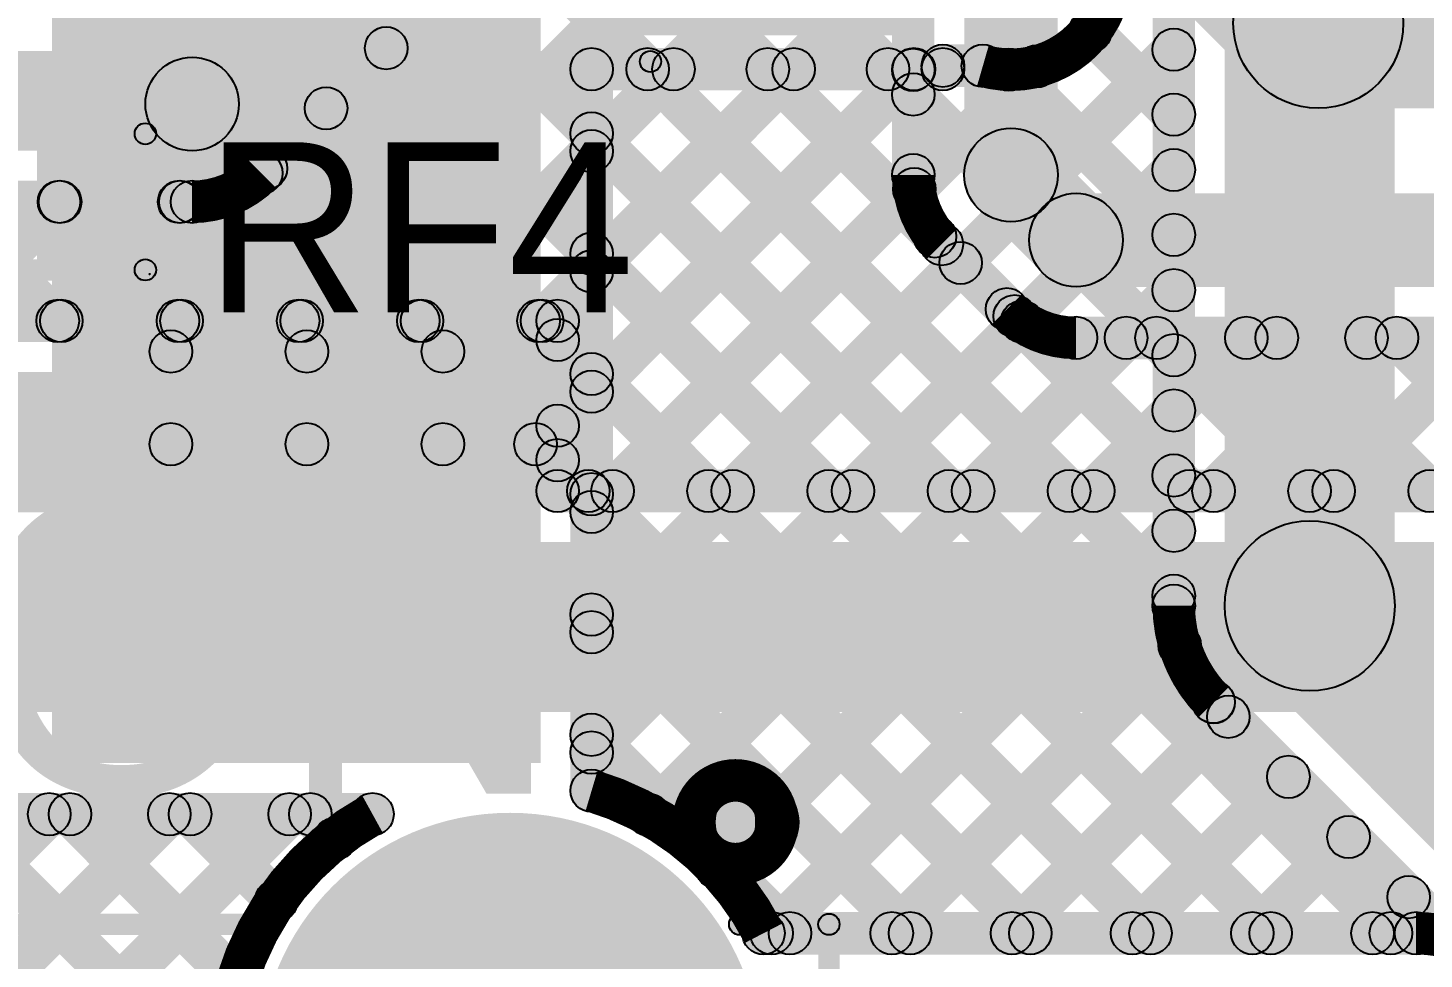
# Model space of a CAD drawing. Header units: millimetres. Extents: x -0.08 to 3.07, y -0.08 to 2.73.
# Drawn here: x 1.3824 to 1.7109, y 0.5209 to 0.7399 of the extents above; entities that cross this region are included whole.
import ezdxf

# ---------------------------------------------------------------- set-up
doc = ezdxf.new("R2010")
doc.units = ezdxf.units.MM
doc.header["$MEASUREMENT"] = 0
for name, color, linetype in [('BottomLayer', 5, 'Continuous'), ('BottomSolder', 6, 'Continuous'), ('PadHoleLayer', 156, 'Continuous'), ('TopLayer', 1, 'Continuous'), ('TopOverlay', 2, 'Continuous'), ('TopPaste', 8, 'Continuous'), ('TopSolder', 216, 'Continuous'), ('ViaHoleLayer', 16, 'Continuous')]:
    doc.layers.add(name, color=color, linetype=linetype)

# ---------------------------------------------------------------- blocks, each defined once
blk = doc.blocks.new('BQ2057WSNTR_56')
at = {"layer": 'TopLayer'}
for points in [[(-0.07579, 0.08681), (-0.07579, 0.06319), (-0.13681, 0.06319), (-0.13681, 0.08681)], [(0.13681, 0.08681), (0.13681, 0.06319), (0.07579, 0.06319), (0.07579, 0.08681)], [(-0.07579, 0.03681), (-0.07579, 0.01319), (-0.13681, 0.01319), (-0.13681, 0.03681)], [(0.13681, 0.03681), (0.13681, 0.01319), (0.07579, 0.01319), (0.07579, 0.03681)], [(-0.07579, -0.01319), (-0.07579, -0.03681), (-0.13681, -0.03681), (-0.13681, -0.01319)], [(0.13681, -0.01319), (0.13681, -0.03681), (0.07579, -0.03681), (0.07579, -0.01319)], [(-0.07579, -0.06319), (-0.07579, -0.08681), (-0.13681, -0.08681), (-0.13681, -0.06319)], [(0.13681, -0.06319), (0.13681, -0.08681), (0.07579, -0.08681), (0.07579, -0.06319)]]:
    blk.add_hatch(color=1, dxfattribs=at).paths.add_polyline_path(points)
at = {"layer": 'TopOverlay'}
h = blk.add_hatch(color=2, dxfattribs=at)
edge = h.paths.add_edge_path()
edge.add_arc((-0.127, 0.101), 0.005, 0, 360)
h = blk.add_hatch(color=2, dxfattribs=at)
edge = h.paths.add_edge_path()
edge.add_arc((-0.117, 0.101), 0.005, 0, 360)
h = blk.add_hatch(color=2, dxfattribs=at)
edge = h.paths.add_edge_path()
edge.add_arc((-0.075, 0.099), 0.0025, 0, 360)
for points in [[(-0.075, 0.0965), (-0.075, 0.1015), (0.08, 0.1015), (0.08, 0.0965)], [(-0.075, -0.0995), (-0.075, -0.0945), (0.08, -0.0945), (0.08, -0.0995)]]:
    blk.add_hatch(color=2, dxfattribs=at).paths.add_polyline_path(points)
h = blk.add_hatch(color=2, dxfattribs=at)
edge = h.paths.add_edge_path()
edge.add_arc((0.08, 0.099), 0.0025, 0, 360)
h = blk.add_hatch(color=2, dxfattribs=at)
edge = h.paths.add_edge_path()
edge.add_arc((-0.075, -0.097), 0.0025, 0, 360)
h = blk.add_hatch(color=2, dxfattribs=at)
edge = h.paths.add_edge_path()
edge.add_arc((0.08, -0.097), 0.0025, 0, 360)
at = {"layer": 'TopPaste'}
for points in [[(-0.07579, 0.08681), (-0.07579, 0.06319), (-0.13681, 0.06319), (-0.13681, 0.08681)], [(0.13681, 0.08681), (0.13681, 0.06319), (0.07579, 0.06319), (0.07579, 0.08681)], [(-0.07579, 0.03681), (-0.07579, 0.01319), (-0.13681, 0.01319), (-0.13681, 0.03681)], [(0.13681, 0.03681), (0.13681, 0.01319), (0.07579, 0.01319), (0.07579, 0.03681)], [(-0.07579, -0.01319), (-0.07579, -0.03681), (-0.13681, -0.03681), (-0.13681, -0.01319)], [(0.13681, -0.01319), (0.13681, -0.03681), (0.07579, -0.03681), (0.07579, -0.01319)], [(-0.07579, -0.06319), (-0.07579, -0.08681), (-0.13681, -0.08681), (-0.13681, -0.06319)], [(0.13681, -0.06319), (0.13681, -0.08681), (0.07579, -0.08681), (0.07579, -0.06319)]]:
    blk.add_hatch(color=8, dxfattribs=at).paths.add_polyline_path(points)
at = {"layer": 'TopSolder'}
for points in [[(-0.07179, 0.09081), (-0.07179, 0.05919), (-0.14081, 0.05919), (-0.14081, 0.09081)], [(0.14081, 0.09081), (0.14081, 0.05919), (0.07179, 0.05919), (0.07179, 0.09081)], [(-0.07179, 0.04081), (-0.07179, 0.00919), (-0.14081, 0.00919), (-0.14081, 0.04081)], [(0.14081, 0.04081), (0.14081, 0.00919), (0.07179, 0.00919), (0.07179, 0.04081)], [(-0.07179, -0.00919), (-0.07179, -0.04081), (-0.14081, -0.04081), (-0.14081, -0.00919)], [(0.14081, -0.00919), (0.14081, -0.04081), (0.07179, -0.04081), (0.07179, -0.00919)], [(-0.07179, -0.05919), (-0.07179, -0.09081), (-0.14081, -0.09081), (-0.14081, -0.05919)], [(0.14081, -0.05919), (0.14081, -0.09081), (0.07179, -0.09081), (0.07179, -0.05919)]]:
    blk.add_hatch(color=216, dxfattribs=at).paths.add_polyline_path(points)
at = {"layer": 'TopOverlay', "const_width": 0.01}
blk.add_lwpolyline([(-0.117, 0.101, 1), (-0.127, 0.101, 1)], format="xyb", close=True, dxfattribs=at)
at = {"layer": 'TopOverlay'}
for centre, radius in [((-0.127, 0.101), 0.005), ((-0.117, 0.101), 0.005), ((-0.075, 0.099), 0.0025), ((0.08, 0.099), 0.0025), ((-0.075, -0.097), 0.0025), ((0.08, -0.097), 0.0025)]:
    blk.add_circle(centre, radius, dxfattribs=at)
blk = doc.blocks.new('SS_12D11L5_74')
at = {"layer": 'BottomLayer'}
h = blk.add_hatch(color=5, dxfattribs=at)
edge = h.paths.add_edge_path()
edge.add_arc((-0.18898, -0.1811), 0.05512, 0, 360)
at = {"layer": 'BottomSolder'}
h = blk.add_hatch(color=6, dxfattribs=at)
edge = h.paths.add_edge_path()
edge.add_arc((-0.18898, -0.1811), 0.05912, 0, 360)
at = {"layer": 'PadHoleLayer'}
h = blk.add_hatch(color=156, dxfattribs=at)
edge = h.paths.add_edge_path()
edge.add_arc((-0.18898, -0.1811), 0.0315, 0, 360)
at = {"layer": 'TopLayer'}
h = blk.add_hatch(color=1, dxfattribs=at)
edge = h.paths.add_edge_path()
edge.add_arc((-0.18898, -0.1811), 0.05512, 0, 360)
at = {"layer": 'TopOverlay'}
for points in [[(-0.2665, 0.138), (-0.2615, 0.138), (-0.2615, -0.214), (-0.2665, -0.214)], [(-0.243, -0.2115), (-0.243, -0.2165), (-0.264, -0.2165), (-0.264, -0.2115)], [(-0.063, -0.2115), (-0.063, -0.2165), (-0.133, -0.2165), (-0.133, -0.2115)]]:
    blk.add_hatch(color=2, dxfattribs=at).paths.add_polyline_path(points)
h = blk.add_hatch(color=2, dxfattribs=at)
edge = h.paths.add_edge_path()
edge.add_arc((-0.264, -0.214), 0.0025, 0, 360)
h = blk.add_hatch(color=2, dxfattribs=at)
edge = h.paths.add_edge_path()
edge.add_arc((-0.264, -0.214), 0.0025, 0, 360)
h = blk.add_hatch(color=2, dxfattribs=at)
edge = h.paths.add_edge_path()
edge.add_arc((-0.243, -0.214), 0.0025, 0, 360)
h = blk.add_hatch(color=2, dxfattribs=at)
edge = h.paths.add_edge_path()
edge.add_arc((-0.133, -0.214), 0.0025, 0, 360)
h = blk.add_hatch(color=2, dxfattribs=at)
edge = h.paths.add_edge_path()
edge.add_arc((-0.247, -0.238), 0.00984, 0, 360)
h = blk.add_hatch(color=2, dxfattribs=at)
edge = h.paths.add_edge_path()
edge.add_arc((-0.237, -0.238), 0.00984, 0, 360)
at = {"layer": 'TopSolder'}
h = blk.add_hatch(color=216, dxfattribs=at)
edge = h.paths.add_edge_path()
edge.add_arc((-0.18898, -0.1811), 0.05912, 0, 360)
at = {"layer": 'TopOverlay', "const_width": 0.01969}
blk.add_lwpolyline([(-0.237, -0.238, 1), (-0.247, -0.238, 1)], format="xyb", close=True, dxfattribs=at)
at = {"layer": 'TopOverlay'}
for centre, radius in [((-0.264, -0.214), 0.0025), ((-0.264, -0.214), 0.0025), ((-0.243, -0.214), 0.0025), ((-0.133, -0.214), 0.0025), ((-0.247, -0.238), 0.00984), ((-0.237, -0.238), 0.00984)]:
    blk.add_circle(centre, radius, dxfattribs=at)
blk = doc.blocks.new('R__0402_77')
at = {"layer": 'TopLayer'}
for points in [[(-0.0275, -0.0125), (-0.0275, 0.0125), (-0.0095, 0.0125), (-0.0095, -0.0125)], [(0.0095, -0.0125), (0.0095, 0.0125), (0.0275, 0.0125), (0.0275, -0.0125)]]:
    blk.add_hatch(color=1, dxfattribs=at).paths.add_polyline_path(points)
at = {"layer": 'TopOverlay'}
h = blk.add_hatch(color=2, dxfattribs=at)
edge = h.paths.add_edge_path()
edge.add_arc((-0.031, 0.016), 0.0025, 0, 360)
h = blk.add_hatch(color=2, dxfattribs=at)
edge = h.paths.add_edge_path()
edge.add_arc((-0.031, 0.016), 0.0025, 0, 360)
for points in [[(-0.031, 0.0135), (-0.031, 0.0185), (0.031, 0.0185), (0.031, 0.0135)], [(-0.0285, -0.016), (-0.0335, -0.016), (-0.0335, 0.016), (-0.0285, 0.016)], [(0.0335, -0.016), (0.0285, -0.016), (0.0285, 0.016), (0.0335, 0.016)], [(-0.031, -0.0185), (-0.031, -0.0135), (0.031, -0.0135), (0.031, -0.0185)], [(-0.032, -0.01706), (-0.032, -0.01694), (0.032, -0.01694), (0.032, -0.01706)]]:
    blk.add_hatch(color=2, dxfattribs=at).paths.add_polyline_path(points)
h = blk.add_hatch(color=2, dxfattribs=at)
edge = h.paths.add_edge_path()
edge.add_arc((0.031, 0.016), 0.0025, 0, 360)
h = blk.add_hatch(color=2, dxfattribs=at)
edge = h.paths.add_edge_path()
edge.add_arc((0.031, 0.016), 0.0025, 0, 360)
h = blk.add_hatch(color=2, dxfattribs=at)
edge = h.paths.add_edge_path()
edge.add_arc((-0.031, -0.016), 0.0025, 0, 360)
h = blk.add_hatch(color=2, dxfattribs=at)
edge = h.paths.add_edge_path()
edge.add_arc((-0.031, -0.016), 0.0025, 0, 360)
h = blk.add_hatch(color=2, dxfattribs=at)
edge = h.paths.add_edge_path()
edge.add_arc((0.031, -0.016), 0.0025, 0, 360)
h = blk.add_hatch(color=2, dxfattribs=at)
edge = h.paths.add_edge_path()
edge.add_arc((0.031, -0.016), 0.0025, 0, 360)
h = blk.add_hatch(color=2, dxfattribs=at)
edge = h.paths.add_edge_path()
edge.add_arc((-0.032, -0.017), 0.0000635, 0, 360)
h = blk.add_hatch(color=2, dxfattribs=at)
edge = h.paths.add_edge_path()
edge.add_arc((0.032, -0.017), 0.0000635, 0, 360)
at = {"layer": 'TopPaste'}
for points in [[(-0.0275, -0.0125), (-0.0275, 0.0125), (-0.0095, 0.0125), (-0.0095, -0.0125)], [(0.0095, -0.0125), (0.0095, 0.0125), (0.0275, 0.0125), (0.0275, -0.0125)]]:
    blk.add_hatch(color=8, dxfattribs=at).paths.add_polyline_path(points)
at = {"layer": 'TopSolder'}
for points in [[(-0.0315, -0.0165), (-0.0315, 0.0165), (-0.0055, 0.0165), (-0.0055, -0.0165)], [(0.0055, -0.0165), (0.0055, 0.0165), (0.0315, 0.0165), (0.0315, -0.0165)]]:
    blk.add_hatch(color=216, dxfattribs=at).paths.add_polyline_path(points)
at = {"layer": 'TopOverlay'}
for centre, radius in [((-0.031, 0.016), 0.0025), ((-0.031, 0.016), 0.0025), ((0.031, 0.016), 0.0025), ((0.031, 0.016), 0.0025), ((-0.031, -0.016), 0.0025), ((-0.031, -0.016), 0.0025), ((0.031, -0.016), 0.0025), ((0.031, -0.016), 0.0025), ((-0.032, -0.017), 0.0000635), ((0.032, -0.017), 0.0000635)]:
    blk.add_circle(centre, radius, dxfattribs=at)

msp = doc.modelspace()

# ---------------------------------------------------------------- hatches: boundary and pattern name
at = {"layer": 'BottomLayer'}
for points in [[(1.42878, 0.71422), (1.41322, 0.72978), (1.50622, 0.82278), (1.52178, 0.80722)], [(1.60886, 0.78986), (1.63714, 0.81814), (1.70014, 0.75514), (1.67186, 0.72686)], [(1.42204, 0.66746), (1.41497, 0.67454), (1.53597, 0.79554), (1.54304, 0.78846)], [(1.4408, 0.7022), (1.43373, 0.70927), (1.51999, 0.79554), (1.52706, 0.78846)], [(1.45033, 0.66746), (1.44326, 0.67454), (1.56426, 0.79554), (1.57133, 0.78846)], [(1.5197, 0.78817), (1.52677, 0.79524), (1.59422, 0.72779), (1.58715, 0.72072)], [(1.47861, 0.66746), (1.47154, 0.67454), (1.59064, 0.79363), (1.59771, 0.78656)], [(1.50556, 0.77403), (1.51263, 0.7811), (1.59932, 0.69441), (1.59225, 0.68734)], [(1.49142, 0.75989), (1.49849, 0.76696), (1.63091, 0.63454), (1.62384, 0.62746)], [(1.5069, 0.66746), (1.49983, 0.67454), (1.58667, 0.76138), (1.59374, 0.75431)], [(1.686, 0.721), (1.686, 0.761), (1.915, 0.761), (1.915, 0.721)], [(1.47727, 0.74575), (1.48434, 0.75282), (1.60263, 0.63454), (1.59555, 0.62746)], [(1.62469, 0.70532), (1.60269, 0.70532), (1.60269, 0.75387), (1.62469, 0.75387)], [(1.59569, 0.70532), (1.58569, 0.70532), (1.58569, 0.74771), (1.59569, 0.74771)], [(1.46313, 0.7316), (1.4702, 0.73867), (1.57434, 0.63454), (1.56727, 0.62746)], [(1.252, 0.711), (1.252, 0.733), (1.421, 0.733), (1.421, 0.711)], [(1.51054, 0.64282), (1.50346, 0.64989), (1.58715, 0.73358), (1.59422, 0.7265)], [(1.44899, 0.71746), (1.45606, 0.72453), (1.50606, 0.67454), (1.49899, 0.66746)], [(1.60591, 0.69754), (1.62146, 0.71309), (1.63678, 0.69778), (1.62122, 0.68222)], [(1.43485, 0.70332), (1.44192, 0.71039), (1.47777, 0.67454), (1.4707, 0.66746)], [(1.25816, 0.694), (1.25816, 0.704), (1.421, 0.704), (1.421, 0.694)], [(1.52347, 0.62746), (1.51639, 0.63454), (1.58739, 0.70553), (1.59446, 0.69846)], [(1.35785, 0.69546), (1.36492, 0.70254), (1.39292, 0.67454), (1.38585, 0.66746)], [(1.36548, 0.66746), (1.3584, 0.67454), (1.3864, 0.70254), (1.39348, 0.69546)], [(1.38613, 0.69546), (1.3932, 0.70254), (1.4212, 0.67454), (1.41413, 0.66746)], [(1.39376, 0.66746), (1.38669, 0.67454), (1.41469, 0.70254), (1.42176, 0.69546)], [(1.41442, 0.69546), (1.42149, 0.70254), (1.44949, 0.67454), (1.44242, 0.66746)], [(1.629, 0.679), (1.629, 0.701), (1.763, 0.701), (1.763, 0.679)], [(1.59389, 0.68552), (1.60096, 0.69259), (1.61627, 0.67727), (1.6092, 0.6702)], [(1.55175, 0.62746), (1.54468, 0.63454), (1.59831, 0.68817), (1.60538, 0.68109)], [(0.935, 0.666), (0.935, 0.676), (1.507, 0.676), (1.507, 0.666)], [(1.49899, 0.66746), (1.50606, 0.67454), (1.51054, 0.67006), (1.50346, 0.66299)], [(1.58003, 0.62746), (1.57296, 0.63454), (1.61278, 0.67435), (1.61985, 0.66728)], [(1.61102, 0.66857), (1.61809, 0.67564), (1.65919, 0.63454), (1.65212, 0.62746)], [(1.512, 0.631), (1.502, 0.631), (1.502, 0.671), (1.512, 0.671)], [(1.60832, 0.62746), (1.60125, 0.63454), (1.63725, 0.67054), (1.64432, 0.66346)], [(1.629, 0.662), (1.629, 0.672), (1.75684, 0.672), (1.75684, 0.662)], [(1.6366, 0.62746), (1.62953, 0.63454), (1.66553, 0.67054), (1.6726, 0.66346)], [(1.64441, 0.66346), (1.65148, 0.67054), (1.68748, 0.63454), (1.68041, 0.62746)], [(1.66489, 0.62746), (1.65782, 0.63454), (1.69382, 0.67054), (1.70089, 0.66346)], [(1.67269, 0.66346), (1.67976, 0.67054), (1.71576, 0.63454), (1.70869, 0.62746)], [(1.69317, 0.62746), (1.6861, 0.63454), (1.7221, 0.67054), (1.72917, 0.66346)], [(1.70098, 0.66346), (1.70805, 0.67054), (1.74405, 0.63454), (1.73698, 0.62746)], [(1.50346, 0.66299), (1.51054, 0.67006), (1.54606, 0.63454), (1.53899, 0.62746)], [(1.421, 0.642), (1.411, 0.642), (1.411, 0.66381), (1.421, 0.66381)], [(1.453, 0.642), (1.443, 0.642), (1.443, 0.66381), (1.453, 0.66381)], [(1.485, 0.642), (1.475, 0.642), (1.475, 0.66381), (1.485, 0.66381)], [(0.885, 0.626), (1.495, 0.626), (1.495, 0.659), (0.885, 0.659)], [(1.48, 0.637), (1.48, 0.647), (1.50181, 0.647), (1.50181, 0.637)], [(1.50346, 0.6347), (1.51054, 0.64177), (1.51777, 0.63454), (1.5107, 0.62746)], [(1.507, 0.626), (1.507, 0.636), (2.25331, 0.636), (2.25331, 0.626)], [(1.06, 0.579), (1.06, 0.619), (2.26657, 0.619), (2.26657, 0.579)]]:
    msp.add_hatch(color=5, dxfattribs=at).paths.add_polyline_path(points)
h = msp.add_hatch(color=5, dxfattribs=at)
edge = h.paths.add_edge_path()
edge.add_arc((1.686, 0.741), 0.02, 0, 360)
h = msp.add_hatch(color=5, dxfattribs=at)
edge = h.paths.add_edge_path()
edge.add_arc((1.686, 0.741), 0.02, 0, 360)
h = msp.add_hatch(color=5, dxfattribs=at)
edge = h.paths.add_edge_path()
edge.add_arc((1.46667, 0.73514), 0.005, 0, 360)
h = msp.add_hatch(color=5, dxfattribs=at)
edge = h.paths.add_edge_path()
edge.add_arc((1.421, 0.722), 0.011, 0, 360)
h = msp.add_hatch(color=5, dxfattribs=at)
edge = h.paths.add_edge_path()
edge.add_arc((1.421, 0.722), 0.011, 0, 360)
h = msp.add_hatch(color=5, dxfattribs=at)
edge = h.paths.add_edge_path()
edge.add_arc((1.59069, 0.73004), 0.005, 0, 360)
h = msp.add_hatch(color=5, dxfattribs=at)
edge = h.paths.add_edge_path()
edge.add_arc((1.59069, 0.72426), 0.005, 0, 360)
h = msp.add_hatch(color=5, dxfattribs=at)
edge = h.paths.add_edge_path()
edge.add_arc((1.45252, 0.721), 0.005, 0, 360)
h = msp.add_hatch(color=5, dxfattribs=at)
edge = h.paths.add_edge_path()
edge.add_arc((1.61369, 0.70532), 0.011, 0, 360)
h = msp.add_hatch(color=5, dxfattribs=at)
edge = h.paths.add_edge_path()
edge.add_arc((1.61369, 0.70532), 0.011, 0, 360)
h = msp.add_hatch(color=5, dxfattribs=at)
edge = h.paths.add_edge_path()
edge.add_arc((1.43726, 0.70574), 0.005, 0, 360)
h = msp.add_hatch(color=5, dxfattribs=at)
edge = h.paths.add_edge_path()
edge.add_arc((1.43726, 0.70574), 0.005, 0, 360)
h = msp.add_hatch(color=5, dxfattribs=at)
edge = h.paths.add_edge_path()
edge.add_arc((1.43726, 0.70574), 0.005, 0, 360)
h = msp.add_hatch(color=5, dxfattribs=at)
edge = h.paths.add_edge_path()
edge.add_arc((1.43838, 0.70686), 0.005, 0, 360)
h = msp.add_hatch(color=5, dxfattribs=at)
edge = h.paths.add_edge_path()
edge.add_arc((1.59069, 0.70532), 0.005, 0, 360)
h = msp.add_hatch(color=5, dxfattribs=at)
edge = h.paths.add_edge_path()
edge.add_arc((1.59069, 0.70532), 0.005, 0, 360)
h = msp.add_hatch(color=5, dxfattribs=at)
edge = h.paths.add_edge_path()
edge.add_arc((1.59069, 0.70532), 0.005, 0, 360)
h = msp.add_hatch(color=5, dxfattribs=at)
edge = h.paths.add_edge_path()
edge.add_arc((1.59093, 0.702), 0.005, 0, 360)
h = msp.add_hatch(color=5, dxfattribs=at)
edge = h.paths.add_edge_path()
edge.add_arc((1.38967, 0.699), 0.005, 0, 360)
h = msp.add_hatch(color=5, dxfattribs=at)
edge = h.paths.add_edge_path()
edge.add_arc((1.38994, 0.699), 0.005, 0, 360)
h = msp.add_hatch(color=5, dxfattribs=at)
edge = h.paths.add_edge_path()
edge.add_arc((1.41795, 0.699), 0.005, 0, 360)
h = msp.add_hatch(color=5, dxfattribs=at)
edge = h.paths.add_edge_path()
edge.add_arc((1.41822, 0.699), 0.005, 0, 360)
h = msp.add_hatch(color=5, dxfattribs=at)
edge = h.paths.add_edge_path()
edge.add_arc((1.421, 0.699), 0.005, 0, 360)
h = msp.add_hatch(color=5, dxfattribs=at)
edge = h.paths.add_edge_path()
edge.add_arc((1.421, 0.699), 0.005, 0, 360)
h = msp.add_hatch(color=5, dxfattribs=at)
edge = h.paths.add_edge_path()
edge.add_arc((1.421, 0.699), 0.005, 0, 360)
h = msp.add_hatch(color=5, dxfattribs=at)
edge = h.paths.add_edge_path()
edge.add_arc((1.629, 0.69), 0.011, 0, 360)
h = msp.add_hatch(color=5, dxfattribs=at)
edge = h.paths.add_edge_path()
edge.add_arc((1.629, 0.69), 0.011, 0, 360)
h = msp.add_hatch(color=5, dxfattribs=at)
edge = h.paths.add_edge_path()
edge.add_arc((1.59579, 0.69087), 0.005, 0, 360)
h = msp.add_hatch(color=5, dxfattribs=at)
edge = h.paths.add_edge_path()
edge.add_arc((1.59742, 0.68905), 0.005, 0, 360)
h = msp.add_hatch(color=5, dxfattribs=at)
edge = h.paths.add_edge_path()
edge.add_arc((1.59742, 0.68905), 0.005, 0, 360)
h = msp.add_hatch(color=5, dxfattribs=at)
edge = h.paths.add_edge_path()
edge.add_arc((1.59742, 0.68905), 0.005, 0, 360)
h = msp.add_hatch(color=5, dxfattribs=at)
edge = h.paths.add_edge_path()
edge.add_arc((1.60184, 0.68463), 0.005, 0, 360)
h = msp.add_hatch(color=5, dxfattribs=at)
edge = h.paths.add_edge_path()
edge.add_arc((1.61274, 0.67374), 0.005, 0, 360)
h = msp.add_hatch(color=5, dxfattribs=at)
edge = h.paths.add_edge_path()
edge.add_arc((1.61274, 0.67374), 0.005, 0, 360)
h = msp.add_hatch(color=5, dxfattribs=at)
edge = h.paths.add_edge_path()
edge.add_arc((1.61274, 0.67374), 0.005, 0, 360)
h = msp.add_hatch(color=5, dxfattribs=at)
edge = h.paths.add_edge_path()
edge.add_arc((1.61456, 0.6721), 0.005, 0, 360)
h = msp.add_hatch(color=5, dxfattribs=at)
edge = h.paths.add_edge_path()
edge.add_arc((1.38938, 0.671), 0.005, 0, 360)
h = msp.add_hatch(color=5, dxfattribs=at)
edge = h.paths.add_edge_path()
edge.add_arc((1.39022, 0.671), 0.005, 0, 360)
h = msp.add_hatch(color=5, dxfattribs=at)
edge = h.paths.add_edge_path()
edge.add_arc((1.41767, 0.671), 0.005, 0, 360)
h = msp.add_hatch(color=5, dxfattribs=at)
edge = h.paths.add_edge_path()
edge.add_arc((1.41851, 0.671), 0.005, 0, 360)
h = msp.add_hatch(color=5, dxfattribs=at)
edge = h.paths.add_edge_path()
edge.add_arc((1.44595, 0.671), 0.005, 0, 360)
h = msp.add_hatch(color=5, dxfattribs=at)
edge = h.paths.add_edge_path()
edge.add_arc((1.44679, 0.671), 0.005, 0, 360)
h = msp.add_hatch(color=5, dxfattribs=at)
edge = h.paths.add_edge_path()
edge.add_arc((1.47424, 0.671), 0.005, 0, 360)
h = msp.add_hatch(color=5, dxfattribs=at)
edge = h.paths.add_edge_path()
edge.add_arc((1.47508, 0.671), 0.005, 0, 360)
h = msp.add_hatch(color=5, dxfattribs=at)
edge = h.paths.add_edge_path()
edge.add_arc((1.50252, 0.671), 0.005, 0, 360)
h = msp.add_hatch(color=5, dxfattribs=at)
edge = h.paths.add_edge_path()
edge.add_arc((1.50252, 0.671), 0.005, 0, 360)
h = msp.add_hatch(color=5, dxfattribs=at)
edge = h.paths.add_edge_path()
edge.add_arc((1.50336, 0.671), 0.005, 0, 360)
h = msp.add_hatch(color=5, dxfattribs=at)
edge = h.paths.add_edge_path()
edge.add_arc((1.507, 0.671), 0.005, 0, 360)
h = msp.add_hatch(color=5, dxfattribs=at)
edge = h.paths.add_edge_path()
edge.add_arc((1.507, 0.671), 0.005, 0, 360)
h = msp.add_hatch(color=5, dxfattribs=at)
edge = h.paths.add_edge_path()
edge.add_arc((1.61631, 0.67082), 0.005, 0, 360)
h = msp.add_hatch(color=5, dxfattribs=at)
edge = h.paths.add_edge_path()
edge.add_arc((1.507, 0.66652), 0.005, 0, 360)
h = msp.add_hatch(color=5, dxfattribs=at)
edge = h.paths.add_edge_path()
edge.add_arc((1.507, 0.66652), 0.005, 0, 360)
h = msp.add_hatch(color=5, dxfattribs=at)
edge = h.paths.add_edge_path()
edge.add_arc((1.629, 0.667), 0.005, 0, 360)
h = msp.add_hatch(color=5, dxfattribs=at)
edge = h.paths.add_edge_path()
edge.add_arc((1.629, 0.667), 0.005, 0, 360)
h = msp.add_hatch(color=5, dxfattribs=at)
edge = h.paths.add_edge_path()
edge.add_arc((1.629, 0.667), 0.005, 0, 360)
h = msp.add_hatch(color=5, dxfattribs=at)
edge = h.paths.add_edge_path()
edge.add_arc((1.64078, 0.667), 0.005, 0, 360)
h = msp.add_hatch(color=5, dxfattribs=at)
edge = h.paths.add_edge_path()
edge.add_arc((1.64794, 0.667), 0.005, 0, 360)
h = msp.add_hatch(color=5, dxfattribs=at)
edge = h.paths.add_edge_path()
edge.add_arc((1.66907, 0.667), 0.005, 0, 360)
h = msp.add_hatch(color=5, dxfattribs=at)
edge = h.paths.add_edge_path()
edge.add_arc((1.67623, 0.667), 0.005, 0, 360)
h = msp.add_hatch(color=5, dxfattribs=at)
edge = h.paths.add_edge_path()
edge.add_arc((1.69735, 0.667), 0.005, 0, 360)
h = msp.add_hatch(color=5, dxfattribs=at)
edge = h.paths.add_edge_path()
edge.add_arc((1.70451, 0.667), 0.005, 0, 360)
h = msp.add_hatch(color=5, dxfattribs=at)
edge = h.paths.add_edge_path()
edge.add_arc((1.416, 0.66381), 0.005, 0, 360)
h = msp.add_hatch(color=5, dxfattribs=at)
edge = h.paths.add_edge_path()
edge.add_arc((1.448, 0.66381), 0.005, 0, 360)
h = msp.add_hatch(color=5, dxfattribs=at)
edge = h.paths.add_edge_path()
edge.add_arc((1.48, 0.66381), 0.005, 0, 360)
h = msp.add_hatch(color=5, dxfattribs=at)
edge = h.paths.add_edge_path()
edge.add_arc((1.416, 0.642), 0.01181, 0, 360)
h = msp.add_hatch(color=5, dxfattribs=at)
edge = h.paths.add_edge_path()
edge.add_arc((1.448, 0.642), 0.01181, 0, 360)
h = msp.add_hatch(color=5, dxfattribs=at)
edge = h.paths.add_edge_path()
edge.add_arc((1.48, 0.642), 0.01181, 0, 360)
h = msp.add_hatch(color=5, dxfattribs=at)
edge = h.paths.add_edge_path()
edge.add_arc((1.507, 0.64635), 0.005, 0, 360)
h = msp.add_hatch(color=5, dxfattribs=at)
edge = h.paths.add_edge_path()
edge.add_arc((1.416, 0.642), 0.005, 0, 360)
h = msp.add_hatch(color=5, dxfattribs=at)
edge = h.paths.add_edge_path()
edge.add_arc((1.448, 0.642), 0.005, 0, 360)
h = msp.add_hatch(color=5, dxfattribs=at)
edge = h.paths.add_edge_path()
edge.add_arc((1.48, 0.642), 0.005, 0, 360)
h = msp.add_hatch(color=5, dxfattribs=at)
edge = h.paths.add_edge_path()
edge.add_arc((1.48, 0.642), 0.005, 0, 360)
h = msp.add_hatch(color=5, dxfattribs=at)
edge = h.paths.add_edge_path()
edge.add_arc((1.50181, 0.642), 0.005, 0, 360)
h = msp.add_hatch(color=5, dxfattribs=at)
edge = h.paths.add_edge_path()
edge.add_arc((1.507, 0.63824), 0.005, 0, 360)
h = msp.add_hatch(color=5, dxfattribs=at)
edge = h.paths.add_edge_path()
edge.add_arc((1.507, 0.631), 0.005, 0, 360)
h = msp.add_hatch(color=5, dxfattribs=at)
edge = h.paths.add_edge_path()
edge.add_arc((1.507, 0.631), 0.005, 0, 360)
h = msp.add_hatch(color=5, dxfattribs=at)
edge = h.paths.add_edge_path()
edge.add_arc((1.51424, 0.631), 0.005, 0, 360)
h = msp.add_hatch(color=5, dxfattribs=at)
edge = h.paths.add_edge_path()
edge.add_arc((1.51993, 0.631), 0.005, 0, 360)
h = msp.add_hatch(color=5, dxfattribs=at)
edge = h.paths.add_edge_path()
edge.add_arc((1.54252, 0.631), 0.005, 0, 360)
h = msp.add_hatch(color=5, dxfattribs=at)
edge = h.paths.add_edge_path()
edge.add_arc((1.54821, 0.631), 0.005, 0, 360)
h = msp.add_hatch(color=5, dxfattribs=at)
edge = h.paths.add_edge_path()
edge.add_arc((1.57081, 0.631), 0.005, 0, 360)
h = msp.add_hatch(color=5, dxfattribs=at)
edge = h.paths.add_edge_path()
edge.add_arc((1.5765, 0.631), 0.005, 0, 360)
h = msp.add_hatch(color=5, dxfattribs=at)
edge = h.paths.add_edge_path()
edge.add_arc((1.59909, 0.631), 0.005, 0, 360)
h = msp.add_hatch(color=5, dxfattribs=at)
edge = h.paths.add_edge_path()
edge.add_arc((1.60478, 0.631), 0.005, 0, 360)
h = msp.add_hatch(color=5, dxfattribs=at)
edge = h.paths.add_edge_path()
edge.add_arc((1.62737, 0.631), 0.005, 0, 360)
h = msp.add_hatch(color=5, dxfattribs=at)
edge = h.paths.add_edge_path()
edge.add_arc((1.63307, 0.631), 0.005, 0, 360)
h = msp.add_hatch(color=5, dxfattribs=at)
edge = h.paths.add_edge_path()
edge.add_arc((1.65566, 0.631), 0.005, 0, 360)
h = msp.add_hatch(color=5, dxfattribs=at)
edge = h.paths.add_edge_path()
edge.add_arc((1.66135, 0.631), 0.005, 0, 360)
h = msp.add_hatch(color=5, dxfattribs=at)
edge = h.paths.add_edge_path()
edge.add_arc((1.68394, 0.631), 0.005, 0, 360)
h = msp.add_hatch(color=5, dxfattribs=at)
edge = h.paths.add_edge_path()
edge.add_arc((1.68964, 0.631), 0.005, 0, 360)
h = msp.add_hatch(color=5, dxfattribs=at)
edge = h.paths.add_edge_path()
edge.add_arc((1.71223, 0.631), 0.005, 0, 360)
at = {"layer": 'TopLayer'}
for points in [[(1.388, 0.567), (1.503, 0.567), (1.503, 1.434), (1.388, 1.434)], [(1.704, 0.604), (1.664, 0.604), (1.664, 0.881), (1.704, 0.881)], [(1.657, 0.604), (1.647, 0.604), (1.647, 0.86775), (1.657, 0.86775)], [(1.62885, 0.73559), (1.63592, 0.74267), (1.65554, 0.72305), (1.64846, 0.71598)], [(1.51854, 0.59425), (1.51146, 0.60132), (1.64846, 0.73832), (1.65554, 0.73125)], [(1.59766, 0.726), (1.59766, 0.736), (1.60708, 0.736), (1.60708, 0.726)], [(1.51854, 0.62253), (1.51146, 0.62961), (1.61625, 0.7344), (1.62333, 0.72732)], [(1.51854, 0.70739), (1.51146, 0.71446), (1.53073, 0.73372), (1.5378, 0.72665)], [(1.51854, 0.65082), (1.51146, 0.65789), (1.5873, 0.73372), (1.59437, 0.72665)], [(1.51854, 0.6791), (1.51146, 0.68617), (1.55902, 0.73372), (1.56609, 0.72665)], [(1.515, 0.72519), (1.515, 0.73519), (1.59766, 0.73519), (1.59766, 0.72519)], [(1.52465, 0.72665), (1.53172, 0.73372), (1.65554, 0.60991), (1.64846, 0.60284)], [(1.55293, 0.72665), (1.56001, 0.73372), (1.65554, 0.63819), (1.64846, 0.63112)], [(1.58122, 0.72665), (1.58829, 0.73372), (1.65554, 0.66648), (1.64846, 0.65941)], [(1.60962, 0.72653), (1.61669, 0.73361), (1.65554, 0.69476), (1.64846, 0.68769)], [(1.52, 0.56052), (1.51, 0.56052), (1.51, 0.73019), (1.52, 0.73019)], [(1.51146, 0.71155), (1.51854, 0.71863), (1.70663, 0.53054), (1.69955, 0.52346)], [(1.51854, 0.56597), (1.51146, 0.57304), (1.64846, 0.71004), (1.65554, 0.70297)], [(1.51146, 0.68327), (1.51854, 0.69034), (1.67834, 0.53054), (1.67127, 0.52346)], [(1.53211, 0.55125), (1.52503, 0.55832), (1.64846, 0.68175), (1.65554, 0.67468)], [(1.51146, 0.65499), (1.51854, 0.66206), (1.65006, 0.53054), (1.64299, 0.52346)], [(1.54802, 0.53888), (1.54095, 0.54596), (1.64846, 0.65347), (1.65554, 0.6464)], [(1.51146, 0.6267), (1.51854, 0.63377), (1.62177, 0.53054), (1.6147, 0.52346)], [(1.56089, 0.52346), (1.55382, 0.53054), (1.64846, 0.62518), (1.65554, 0.61811)], [(1.66986, 0.58986), (1.69814, 0.61814), (2.15655, 0.15973), (2.12827, 0.13145)], [(1.51146, 0.59842), (1.51854, 0.60549), (1.59349, 0.53054), (1.58642, 0.52346)], [(1.58917, 0.52346), (1.5821, 0.53054), (1.64984, 0.59827), (1.65691, 0.5912)], [(1.65786, 0.57781), (1.66494, 0.58488), (1.72022, 0.5296), (1.71315, 0.52253)], [(1.3353, 0.57659), (1.34237, 0.58366), (1.43252, 0.49351), (1.42545, 0.48644)], [(1.61746, 0.52346), (1.61038, 0.53054), (1.6613, 0.58145), (1.66837, 0.57438)], [(1.51146, 0.57013), (1.51854, 0.5772), (1.5652, 0.53054), (1.55813, 0.52346)], [(1.64574, 0.52346), (1.63867, 0.53054), (1.67544, 0.56731), (1.68251, 0.56023)], [(1.36744, 0.528), (1.36037, 0.53508), (1.38383, 0.55854), (1.3909, 0.55146)], [(1.37572, 0.508), (1.36865, 0.51507), (1.41211, 0.55854), (1.41918, 0.55146)], [(1.37635, 0.48035), (1.36928, 0.48742), (1.44039, 0.55854), (1.44747, 0.55146)], [(1.376, 0.55), (1.376, 0.56), (1.46344, 0.56), (1.46344, 0.55)], [(1.38871, 0.55146), (1.39578, 0.55854), (1.43512, 0.5192), (1.42804, 0.51213)], [(1.417, 0.55146), (1.42407, 0.55854), (1.44437, 0.53823), (1.4373, 0.53116)], [(1.44528, 0.55146), (1.45235, 0.55854), (1.45816, 0.55273), (1.45109, 0.54566)], [(1.67402, 0.52346), (1.66695, 0.53054), (1.68958, 0.55316), (1.69665, 0.54609)], [(1.70231, 0.52346), (1.69524, 0.53054), (1.70372, 0.53902), (1.71079, 0.53195)], [(1.55545, 0.522), (1.55545, 0.532), (1.709, 0.532), (1.709, 0.522)]]:
    msp.add_hatch(color=1, dxfattribs=at).paths.add_polyline_path(points)
h = msp.add_hatch(color=1, dxfattribs=at)
edge = h.paths.add_edge_path()
edge.add_arc((1.63238, 0.73913), 0.005, 0, 360)
h = msp.add_hatch(color=1, dxfattribs=at)
edge = h.paths.add_edge_path()
edge.add_arc((1.652, 0.73479), 0.005, 0, 360)
h = msp.add_hatch(color=1, dxfattribs=at)
edge = h.paths.add_edge_path()
edge.add_arc((1.59766, 0.731), 0.005, 0, 360)
h = msp.add_hatch(color=1, dxfattribs=at)
edge = h.paths.add_edge_path()
edge.add_arc((1.60708, 0.731), 0.005, 0, 360)
h = msp.add_hatch(color=1, dxfattribs=at)
edge = h.paths.add_edge_path()
edge.add_arc((1.60708, 0.731), 0.005, 0, 360)
h = msp.add_hatch(color=1, dxfattribs=at)
edge = h.paths.add_edge_path()
edge.add_arc((1.515, 0.73019), 0.005, 0, 360)
h = msp.add_hatch(color=1, dxfattribs=at)
edge = h.paths.add_edge_path()
edge.add_arc((1.515, 0.73019), 0.005, 0, 360)
h = msp.add_hatch(color=1, dxfattribs=at)
edge = h.paths.add_edge_path()
edge.add_arc((1.52819, 0.73019), 0.005, 0, 360)
h = msp.add_hatch(color=1, dxfattribs=at)
edge = h.paths.add_edge_path()
edge.add_arc((1.53427, 0.73019), 0.005, 0, 360)
h = msp.add_hatch(color=1, dxfattribs=at)
edge = h.paths.add_edge_path()
edge.add_arc((1.55647, 0.73019), 0.005, 0, 360)
h = msp.add_hatch(color=1, dxfattribs=at)
edge = h.paths.add_edge_path()
edge.add_arc((1.56255, 0.73019), 0.005, 0, 360)
h = msp.add_hatch(color=1, dxfattribs=at)
edge = h.paths.add_edge_path()
edge.add_arc((1.58475, 0.73019), 0.005, 0, 360)
h = msp.add_hatch(color=1, dxfattribs=at)
edge = h.paths.add_edge_path()
edge.add_arc((1.59084, 0.73019), 0.005, 0, 360)
h = msp.add_hatch(color=1, dxfattribs=at)
edge = h.paths.add_edge_path()
edge.add_arc((1.59766, 0.73019), 0.005, 0, 360)
h = msp.add_hatch(color=1, dxfattribs=at)
edge = h.paths.add_edge_path()
edge.add_arc((1.61316, 0.73007), 0.005, 0, 360)
h = msp.add_hatch(color=1, dxfattribs=at)
edge = h.paths.add_edge_path()
edge.add_arc((1.61979, 0.73086), 0.005, 0, 360)
h = msp.add_hatch(color=1, dxfattribs=at)
edge = h.paths.add_edge_path()
edge.add_arc((1.652, 0.71951), 0.005, 0, 360)
h = msp.add_hatch(color=1, dxfattribs=at)
edge = h.paths.add_edge_path()
edge.add_arc((1.515, 0.71509), 0.005, 0, 360)
h = msp.add_hatch(color=1, dxfattribs=at)
edge = h.paths.add_edge_path()
edge.add_arc((1.515, 0.71092), 0.005, 0, 360)
h = msp.add_hatch(color=1, dxfattribs=at)
edge = h.paths.add_edge_path()
edge.add_arc((1.652, 0.7065), 0.005, 0, 360)
h = msp.add_hatch(color=1, dxfattribs=at)
edge = h.paths.add_edge_path()
edge.add_arc((1.652, 0.69123), 0.005, 0, 360)
h = msp.add_hatch(color=1, dxfattribs=at)
edge = h.paths.add_edge_path()
edge.add_arc((1.515, 0.68681), 0.005, 0, 360)
h = msp.add_hatch(color=1, dxfattribs=at)
edge = h.paths.add_edge_path()
edge.add_arc((1.515, 0.68264), 0.005, 0, 360)
h = msp.add_hatch(color=1, dxfattribs=at)
edge = h.paths.add_edge_path()
edge.add_arc((1.652, 0.67822), 0.005, 0, 360)
h = msp.add_hatch(color=1, dxfattribs=at)
edge = h.paths.add_edge_path()
edge.add_arc((1.652, 0.66294), 0.005, 0, 360)
h = msp.add_hatch(color=1, dxfattribs=at)
edge = h.paths.add_edge_path()
edge.add_arc((1.515, 0.65852), 0.005, 0, 360)
h = msp.add_hatch(color=1, dxfattribs=at)
edge = h.paths.add_edge_path()
edge.add_arc((1.515, 0.65435), 0.005, 0, 360)
h = msp.add_hatch(color=1, dxfattribs=at)
edge = h.paths.add_edge_path()
edge.add_arc((1.416, 0.642), 0.01181, 0, 360)
h = msp.add_hatch(color=1, dxfattribs=at)
edge = h.paths.add_edge_path()
edge.add_arc((1.448, 0.642), 0.01181, 0, 360)
h = msp.add_hatch(color=1, dxfattribs=at)
edge = h.paths.add_edge_path()
edge.add_arc((1.48, 0.642), 0.01181, 0, 360)
h = msp.add_hatch(color=1, dxfattribs=at)
edge = h.paths.add_edge_path()
edge.add_arc((1.652, 0.64993), 0.005, 0, 360)
h = msp.add_hatch(color=1, dxfattribs=at)
edge = h.paths.add_edge_path()
edge.add_arc((1.652, 0.63466), 0.005, 0, 360)
h = msp.add_hatch(color=1, dxfattribs=at)
edge = h.paths.add_edge_path()
edge.add_arc((1.515, 0.63024), 0.005, 0, 360)
h = msp.add_hatch(color=1, dxfattribs=at)
edge = h.paths.add_edge_path()
edge.add_arc((1.515, 0.62607), 0.005, 0, 360)
h = msp.add_hatch(color=1, dxfattribs=at)
edge = h.paths.add_edge_path()
edge.add_arc((1.652, 0.62165), 0.005, 0, 360)
h = msp.add_hatch(color=1, dxfattribs=at)
edge = h.paths.add_edge_path()
edge.add_arc((1.684, 0.604), 0.02, 0, 360)
h = msp.add_hatch(color=1, dxfattribs=at)
edge = h.paths.add_edge_path()
edge.add_arc((1.684, 0.604), 0.02, 0, 360)
h = msp.add_hatch(color=1, dxfattribs=at)
edge = h.paths.add_edge_path()
edge.add_arc((1.652, 0.60637), 0.005, 0, 360)
h = msp.add_hatch(color=1, dxfattribs=at)
edge = h.paths.add_edge_path()
edge.add_arc((1.652, 0.604), 0.005, 0, 360)
h = msp.add_hatch(color=1, dxfattribs=at)
edge = h.paths.add_edge_path()
edge.add_arc((1.652, 0.604), 0.005, 0, 360)
h = msp.add_hatch(color=1, dxfattribs=at)
edge = h.paths.add_edge_path()
edge.add_arc((1.652, 0.604), 0.005, 0, 360)
h = msp.add_hatch(color=1, dxfattribs=at)
edge = h.paths.add_edge_path()
edge.add_arc((1.515, 0.60195), 0.005, 0, 360)
h = msp.add_hatch(color=1, dxfattribs=at)
edge = h.paths.add_edge_path()
edge.add_arc((1.515, 0.59779), 0.005, 0, 360)
h = msp.add_hatch(color=1, dxfattribs=at)
edge = h.paths.add_edge_path()
edge.add_arc((1.65337, 0.59473), 0.005, 0, 360)
h = msp.add_hatch(color=1, dxfattribs=at)
edge = h.paths.add_edge_path()
edge.add_arc((1.66137, 0.58137), 0.005, 0, 360)
h = msp.add_hatch(color=1, dxfattribs=at)
edge = h.paths.add_edge_path()
edge.add_arc((1.6614, 0.58134), 0.005, 0, 360)
h = msp.add_hatch(color=1, dxfattribs=at)
edge = h.paths.add_edge_path()
edge.add_arc((1.6614, 0.58134), 0.005, 0, 360)
h = msp.add_hatch(color=1, dxfattribs=at)
edge = h.paths.add_edge_path()
edge.add_arc((1.66483, 0.57791), 0.005, 0, 360)
h = msp.add_hatch(color=1, dxfattribs=at)
edge = h.paths.add_edge_path()
edge.add_arc((1.515, 0.57367), 0.005, 0, 360)
h = msp.add_hatch(color=1, dxfattribs=at)
edge = h.paths.add_edge_path()
edge.add_arc((1.515, 0.5695), 0.005, 0, 360)
h = msp.add_hatch(color=1, dxfattribs=at)
edge = h.paths.add_edge_path()
edge.add_arc((1.67898, 0.56377), 0.005, 0, 360)
h = msp.add_hatch(color=1, dxfattribs=at)
edge = h.paths.add_edge_path()
edge.add_arc((1.515, 0.56052), 0.005, 0, 360)
h = msp.add_hatch(color=1, dxfattribs=at)
edge = h.paths.add_edge_path()
edge.add_arc((1.515, 0.56052), 0.005, 0, 360)
h = msp.add_hatch(color=1, dxfattribs=at)
edge = h.paths.add_edge_path()
edge.add_arc((1.38736, 0.555), 0.005, 0, 360)
h = msp.add_hatch(color=1, dxfattribs=at)
edge = h.paths.add_edge_path()
edge.add_arc((1.39225, 0.555), 0.005, 0, 360)
h = msp.add_hatch(color=1, dxfattribs=at)
edge = h.paths.add_edge_path()
edge.add_arc((1.41565, 0.555), 0.005, 0, 360)
h = msp.add_hatch(color=1, dxfattribs=at)
edge = h.paths.add_edge_path()
edge.add_arc((1.42053, 0.555), 0.005, 0, 360)
h = msp.add_hatch(color=1, dxfattribs=at)
edge = h.paths.add_edge_path()
edge.add_arc((1.44393, 0.555), 0.005, 0, 360)
h = msp.add_hatch(color=1, dxfattribs=at)
edge = h.paths.add_edge_path()
edge.add_arc((1.44882, 0.555), 0.005, 0, 360)
h = msp.add_hatch(color=1, dxfattribs=at)
edge = h.paths.add_edge_path()
edge.add_arc((1.46344, 0.555), 0.005, 0, 360)
h = msp.add_hatch(color=1, dxfattribs=at)
edge = h.paths.add_edge_path()
edge.add_arc((1.46344, 0.555), 0.005, 0, 360)
h = msp.add_hatch(color=1, dxfattribs=at)
edge = h.paths.add_edge_path()
edge.add_arc((1.52857, 0.55479), 0.005, 0, 360)
h = msp.add_hatch(color=1, dxfattribs=at)
edge = h.paths.add_edge_path()
edge.add_arc((1.45462, 0.54919), 0.005, 0, 360)
h = msp.add_hatch(color=1, dxfattribs=at)
edge = h.paths.add_edge_path()
edge.add_arc((1.69312, 0.54963), 0.005, 0, 360)
h = msp.add_hatch(color=1, dxfattribs=at)
edge = h.paths.add_edge_path()
edge.add_arc((1.54449, 0.54242), 0.005, 0, 360)
h = msp.add_hatch(color=1, dxfattribs=at)
edge = h.paths.add_edge_path()
edge.add_arc((1.44083, 0.5347), 0.005, 0, 360)
h = msp.add_hatch(color=1, dxfattribs=at)
edge = h.paths.add_edge_path()
edge.add_arc((1.70726, 0.53549), 0.005, 0, 360)
h = msp.add_hatch(color=1, dxfattribs=at)
edge = h.paths.add_edge_path()
edge.add_arc((1.55545, 0.527), 0.005, 0, 360)
h = msp.add_hatch(color=1, dxfattribs=at)
edge = h.paths.add_edge_path()
edge.add_arc((1.55545, 0.527), 0.005, 0, 360)
h = msp.add_hatch(color=1, dxfattribs=at)
edge = h.paths.add_edge_path()
edge.add_arc((1.55735, 0.527), 0.005, 0, 360)
h = msp.add_hatch(color=1, dxfattribs=at)
edge = h.paths.add_edge_path()
edge.add_arc((1.56167, 0.527), 0.005, 0, 360)
h = msp.add_hatch(color=1, dxfattribs=at)
edge = h.paths.add_edge_path()
edge.add_arc((1.58564, 0.527), 0.005, 0, 360)
h = msp.add_hatch(color=1, dxfattribs=at)
edge = h.paths.add_edge_path()
edge.add_arc((1.58995, 0.527), 0.005, 0, 360)
h = msp.add_hatch(color=1, dxfattribs=at)
edge = h.paths.add_edge_path()
edge.add_arc((1.61392, 0.527), 0.005, 0, 360)
h = msp.add_hatch(color=1, dxfattribs=at)
edge = h.paths.add_edge_path()
edge.add_arc((1.61824, 0.527), 0.005, 0, 360)
h = msp.add_hatch(color=1, dxfattribs=at)
edge = h.paths.add_edge_path()
edge.add_arc((1.6422, 0.527), 0.005, 0, 360)
h = msp.add_hatch(color=1, dxfattribs=at)
edge = h.paths.add_edge_path()
edge.add_arc((1.64652, 0.527), 0.005, 0, 360)
h = msp.add_hatch(color=1, dxfattribs=at)
edge = h.paths.add_edge_path()
edge.add_arc((1.67049, 0.527), 0.005, 0, 360)
h = msp.add_hatch(color=1, dxfattribs=at)
edge = h.paths.add_edge_path()
edge.add_arc((1.67481, 0.527), 0.005, 0, 360)
h = msp.add_hatch(color=1, dxfattribs=at)
edge = h.paths.add_edge_path()
edge.add_arc((1.69877, 0.527), 0.005, 0, 360)
h = msp.add_hatch(color=1, dxfattribs=at)
edge = h.paths.add_edge_path()
edge.add_arc((1.70309, 0.527), 0.005, 0, 360)
h = msp.add_hatch(color=1, dxfattribs=at)
edge = h.paths.add_edge_path()
edge.add_arc((1.709, 0.527), 0.005, 0, 360)
h = msp.add_hatch(color=1, dxfattribs=at)
edge = h.paths.add_edge_path()
edge.add_arc((1.709, 0.527), 0.005, 0, 360)
h = msp.add_hatch(color=1, dxfattribs=at)
edge = h.paths.add_edge_path()
edge.add_arc((1.709, 0.527), 0.005, 0, 360)
at = {"layer": 'ViaHoleLayer'}
h = msp.add_hatch(color=16, dxfattribs=at)
edge = h.paths.add_edge_path()
edge.add_arc((1.416, 0.642), 0.00591, 0, 360)
h = msp.add_hatch(color=16, dxfattribs=at)
edge = h.paths.add_edge_path()
edge.add_arc((1.448, 0.642), 0.00591, 0, 360)
h = msp.add_hatch(color=16, dxfattribs=at)
edge = h.paths.add_edge_path()
edge.add_arc((1.48, 0.642), 0.00591, 0, 360)

# ---------------------------------------------------------------- linework, layer by layer
at = {"layer": 'BottomLayer', "const_width": 0.01}
for points in [[(1.43726, 0.70574, -0.198912), (1.421, 0.699)], [(1.43726, 0.70574, -0.198912), (1.421, 0.699)], [(1.59742, 0.68905, -0.198912), (1.59069, 0.70532)], [(1.59742, 0.68905, -0.198912), (1.59069, 0.70532)], [(1.629, 0.667, -0.198912), (1.61274, 0.67374)], [(1.629, 0.667, -0.198912), (1.61274, 0.67374)]]:
    msp.add_lwpolyline(points, format="xyb", dxfattribs=at)
at = {"layer": 'BottomLayer'}
for centre, radius in [((1.686, 0.741), 0.02), ((1.686, 0.741), 0.02), ((1.46667, 0.73514), 0.005), ((1.421, 0.722), 0.011), ((1.421, 0.722), 0.011), ((1.59069, 0.73004), 0.005), ((1.59069, 0.72426), 0.005), ((1.45252, 0.721), 0.005), ((1.61369, 0.70532), 0.011), ((1.61369, 0.70532), 0.011), ((1.43726, 0.70574), 0.005), ((1.43726, 0.70574), 0.005), ((1.43726, 0.70574), 0.005), ((1.43838, 0.70686), 0.005), ((1.59069, 0.70532), 0.005), ((1.59069, 0.70532), 0.005), ((1.59069, 0.70532), 0.005), ((1.59093, 0.702), 0.005), ((1.38967, 0.699), 0.005), ((1.38994, 0.699), 0.005), ((1.41795, 0.699), 0.005), ((1.41822, 0.699), 0.005), ((1.421, 0.699), 0.005), ((1.421, 0.699), 0.005), ((1.421, 0.699), 0.005), ((1.629, 0.69), 0.011), ((1.629, 0.69), 0.011), ((1.59579, 0.69087), 0.005), ((1.59742, 0.68905), 0.005), ((1.59742, 0.68905), 0.005), ((1.59742, 0.68905), 0.005), ((1.60184, 0.68463), 0.005), ((1.61274, 0.67374), 0.005), ((1.61274, 0.67374), 0.005), ((1.61274, 0.67374), 0.005), ((1.61456, 0.6721), 0.005), ((1.38938, 0.671), 0.005), ((1.39022, 0.671), 0.005), ((1.41767, 0.671), 0.005), ((1.41851, 0.671), 0.005), ((1.44595, 0.671), 0.005), ((1.44679, 0.671), 0.005), ((1.47424, 0.671), 0.005), ((1.47508, 0.671), 0.005), ((1.50252, 0.671), 0.005), ((1.50252, 0.671), 0.005), ((1.50336, 0.671), 0.005), ((1.507, 0.671), 0.005), ((1.507, 0.671), 0.005), ((1.61631, 0.67082), 0.005), ((1.507, 0.66652), 0.005), ((1.507, 0.66652), 0.005), ((1.629, 0.667), 0.005), ((1.629, 0.667), 0.005), ((1.629, 0.667), 0.005), ((1.64078, 0.667), 0.005), ((1.64794, 0.667), 0.005), ((1.66907, 0.667), 0.005), ((1.67623, 0.667), 0.005), ((1.69735, 0.667), 0.005), ((1.70451, 0.667), 0.005), ((1.416, 0.66381), 0.005), ((1.448, 0.66381), 0.005), ((1.48, 0.66381), 0.005), ((1.507, 0.64635), 0.005), ((1.416, 0.642), 0.005), ((1.448, 0.642), 0.005), ((1.48, 0.642), 0.005), ((1.48, 0.642), 0.005), ((1.50181, 0.642), 0.005), ((1.507, 0.63824), 0.005), ((1.507, 0.631), 0.005), ((1.507, 0.631), 0.005), ((1.51424, 0.631), 0.005), ((1.51993, 0.631), 0.005), ((1.54252, 0.631), 0.005), ((1.54821, 0.631), 0.005), ((1.57081, 0.631), 0.005), ((1.5765, 0.631), 0.005), ((1.59909, 0.631), 0.005), ((1.60478, 0.631), 0.005), ((1.62737, 0.631), 0.005), ((1.63307, 0.631), 0.005), ((1.65566, 0.631), 0.005), ((1.66135, 0.631), 0.005), ((1.68394, 0.631), 0.005), ((1.68964, 0.631), 0.005), ((1.71223, 0.631), 0.005)]:
    msp.add_circle(centre, radius, dxfattribs=at)
at = {"layer": 'TopLayer', "const_width": 0.01}
for points in [[(1.6375, 0.75387, -0.499226), (1.60708, 0.731)], [(1.6614, 0.58134, -0.199231), (1.652, 0.604)], [(1.66137, 0.58137, -0.198912), (1.652, 0.604)], [(1.515, 0.56052, -0.203815), (1.55545, 0.527)], [(1.55414, 0.463, -1.321182), (1.46344, 0.555)], [(1.709, 0.527, -0.060671), (1.71668, 0.52606)], [(1.709, 0.527, -0.060671), (1.71668, 0.52606)]]:
    msp.add_lwpolyline(points, format="xyb", dxfattribs=at)
at = {"layer": 'TopLayer'}
for centre, radius in [((1.63238, 0.73913), 0.005), ((1.652, 0.73479), 0.005), ((1.59766, 0.731), 0.005), ((1.60708, 0.731), 0.005), ((1.60708, 0.731), 0.005), ((1.515, 0.73019), 0.005), ((1.515, 0.73019), 0.005), ((1.52819, 0.73019), 0.005), ((1.53427, 0.73019), 0.005), ((1.55647, 0.73019), 0.005), ((1.56255, 0.73019), 0.005), ((1.58475, 0.73019), 0.005), ((1.59084, 0.73019), 0.005), ((1.59766, 0.73019), 0.005), ((1.61316, 0.73007), 0.005), ((1.61979, 0.73086), 0.005), ((1.652, 0.71951), 0.005), ((1.515, 0.71509), 0.005), ((1.515, 0.71092), 0.005), ((1.652, 0.7065), 0.005), ((1.652, 0.69123), 0.005), ((1.515, 0.68681), 0.005), ((1.515, 0.68264), 0.005), ((1.652, 0.67822), 0.005), ((1.652, 0.66294), 0.005), ((1.515, 0.65852), 0.005), ((1.515, 0.65435), 0.005), ((1.652, 0.64993), 0.005), ((1.652, 0.63466), 0.005), ((1.515, 0.63024), 0.005), ((1.515, 0.62607), 0.005), ((1.652, 0.62165), 0.005), ((1.684, 0.604), 0.02), ((1.684, 0.604), 0.02), ((1.652, 0.60637), 0.005), ((1.652, 0.604), 0.005), ((1.652, 0.604), 0.005), ((1.652, 0.604), 0.005), ((1.515, 0.60195), 0.005), ((1.515, 0.59779), 0.005), ((1.65337, 0.59473), 0.005), ((1.66137, 0.58137), 0.005), ((1.6614, 0.58134), 0.005), ((1.6614, 0.58134), 0.005), ((1.66483, 0.57791), 0.005), ((1.515, 0.57367), 0.005), ((1.515, 0.5695), 0.005), ((1.67898, 0.56377), 0.005), ((1.515, 0.56052), 0.005), ((1.515, 0.56052), 0.005), ((1.38736, 0.555), 0.005), ((1.39225, 0.555), 0.005), ((1.41565, 0.555), 0.005), ((1.42053, 0.555), 0.005), ((1.44393, 0.555), 0.005), ((1.44882, 0.555), 0.005), ((1.46344, 0.555), 0.005), ((1.46344, 0.555), 0.005), ((1.52857, 0.55479), 0.005), ((1.45462, 0.54919), 0.005), ((1.69312, 0.54963), 0.005), ((1.54449, 0.54242), 0.005), ((1.44083, 0.5347), 0.005), ((1.70726, 0.53549), 0.005), ((1.55545, 0.527), 0.005), ((1.55545, 0.527), 0.005), ((1.55735, 0.527), 0.005), ((1.56167, 0.527), 0.005), ((1.58564, 0.527), 0.005), ((1.58995, 0.527), 0.005), ((1.61392, 0.527), 0.005), ((1.61824, 0.527), 0.005), ((1.6422, 0.527), 0.005), ((1.64652, 0.527), 0.005), ((1.67049, 0.527), 0.005), ((1.67481, 0.527), 0.005), ((1.69877, 0.527), 0.005), ((1.70309, 0.527), 0.005), ((1.709, 0.527), 0.005), ((1.709, 0.527), 0.005), ((1.709, 0.527), 0.005)]:
    msp.add_circle(centre, radius, dxfattribs=at)

# ---------------------------------------------------------------- block references
for name, p, rotation in [('BQ2057WSNTR_56', (1.44885, 0.829), 360), ('R__0402_77', (1.379, 0.699), 360), ('SS_12D11L5_74', (1.30684, 0.3151), 180)]:
    msp.add_blockref(name, p, dxfattribs=dict(rotation=rotation))

# ---------------------------------------------------------------- texts
at = {"layer": 'TopOverlay'}
msp.add_text('RF4', height=0.04, dxfattribs=at).set_placement((1.424, 0.673))
msp.add_text('ON', height=0.07, rotation=360, dxfattribs=at).set_placement((1.368, 0.55983))

doc.saveas('drawing.dxf')
